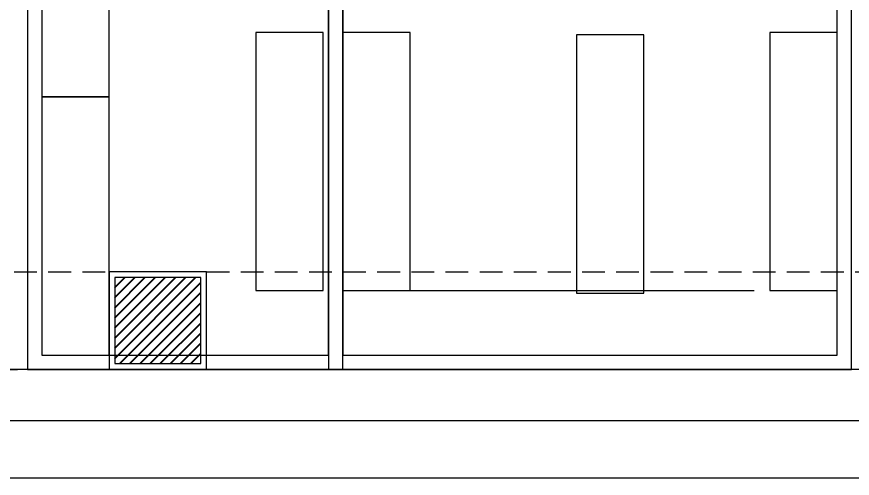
# Model space of a CAD drawing. Header units: millimetres. Extents: x 38967 to 51721, y 49836 to 53207.
# Drawn here: x 47805 to 48388, y 51691 to 52013 of the extents above; entities that cross this region are included whole.
import ezdxf

# ---------------------------------------------------------------- set-up
doc = ezdxf.new("R2010")
doc.units = ezdxf.units.MM
doc.header["$LTSCALE"] = 5
doc.linetypes.add('HIDDEN2', pattern=[4.7625, 3.175, -1.5875])
for name, color, linetype in [('elev3', 8, 'Continuous'), ('HG-034 Soğuk Oda', 1, 'Continuous'), ('str_conc', 6, 'Continuous'), ('trace_down', 8, 'HIDDEN2')]:
    doc.layers.add(name, color=color, linetype=linetype)
doc.layers.add('G-Mass', color=70, linetype='Continuous', lineweight=18)

msp = doc.modelspace()

# ---------------------------------------------------------------- hatches: boundary and pattern name
at = {"layer": 'G-Mass', "linetype": 'Continuous', "lineweight": 40}
h = msp.add_hatch(dxfattribs=at)
h.set_pattern_fill('_U', color=74, scale=5, angle=45, style=0, pattern_type=0)
h.set_pattern_definition([(45, (221848.91, 11298.529), (-3.5355339, 3.5355339), [])])
h.paths.add_polyline_path([(47873.34, 51770.64), (47933.34, 51770.64), (47933.34, 51830.64), (47873.34, 51830.64)], flags=0)

# ---------------------------------------------------------------- linework, layer by layer
for p, q in [((47812.34, 52402.74), (47812.34, 51766.64)), ((47927.34, 51834.64), (47882.34, 51834.64)), ((48032.34, 51821.64), (48319.34, 51821.64))]:
    msp.add_line(p, q)
for points in [[(47822.34, 52136.64), (47822.34, 51956.64), (47869.34, 51956.64), (47869.34, 52136.64)], [(47971.74, 52001.64), (47971.74, 51821.64), (48018.74, 51821.64), (48018.74, 52001.64)], [(48032.34, 52001.64), (48032.34, 51821.64), (48079.34, 51821.64), (48079.34, 52001.64)], [(48195.34, 51999.88), (48195.34, 51819.88), (48242.34, 51819.88), (48242.34, 51999.88)], [(48330.34, 52001.64), (48330.34, 51821.64), (48377.34, 51821.64), (48377.34, 52001.64)], [(47822.34, 51956.64), (47822.34, 51776.64), (47869.34, 51776.64), (47869.34, 51956.64)]]:
    msp.add_lwpolyline(points, close=True)
at = {"layer": 'elev3'}
for p, q in [((50293.34, 51766.64), (46913.34, 51766.64)), ((50357.34, 51730.64), (46849.34, 51730.64)), ((50357.34, 51690.64), (46849.34, 51690.64))]:
    msp.add_line(p, q, dxfattribs=at)
at = {"layer": 'HG-034 Soğuk Oda'}
msp.add_line((48387.34, 51834.64), (48387.34, 52402.74), dxfattribs=at)
for points in [[(47812.34, 51766.64), (48032.34, 51766.64), (48032.34, 52402.74), (47812.34, 52402.74)], [(48022.34, 51766.64), (48387.34, 51766.64), (48387.34, 52402.74), (48022.34, 52402.74)], [(47822.34, 51776.64), (48022.34, 51776.64), (48022.34, 52392.74), (47822.34, 52392.74)], [(48032.34, 51776.64), (48377.34, 51776.64), (48377.34, 52392.74), (48032.34, 52392.74)]]:
    msp.add_lwpolyline(points, close=True, dxfattribs=at)
at = {"layer": 'str_conc'}
for points in [[(47869.34, 51766.64), (47937.34, 51766.64), (47937.34, 51834.64), (47869.34, 51834.64)], [(47873.34, 51770.64), (47933.34, 51770.64), (47933.34, 51830.64), (47873.34, 51830.64)]]:
    msp.add_lwpolyline(points, close=True, dxfattribs=at)
at = {"layer": 'trace_down'}
for p, q in [((47517.34, 51834.64), (47869.34, 51834.64)), ((47937.34, 51834.64), (48569.34, 51834.64)), ((47313.34, 51766.64), (47869.34, 51766.64))]:
    msp.add_line(p, q, dxfattribs=at)

doc.saveas('drawing.dxf')
